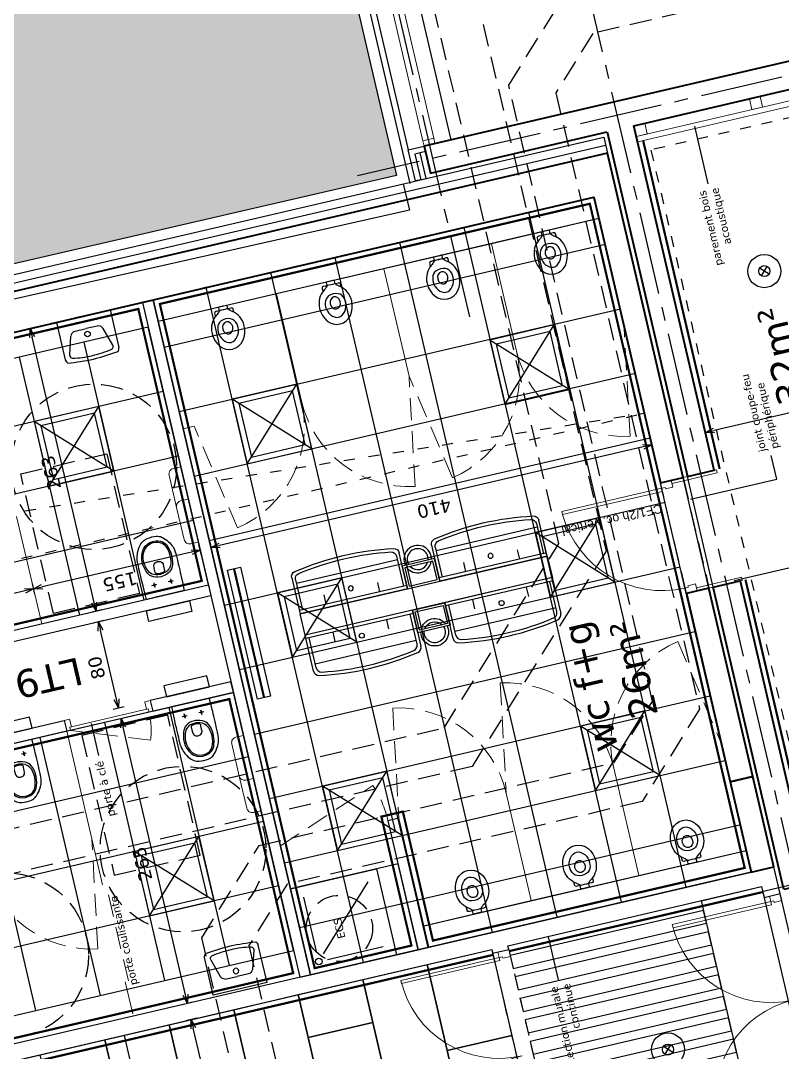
# Model space of a CAD drawing. Header units: metres. Extents: x 595893 to 596105, y 139631 to 139768.
# Drawn here: x 596071.56 to 596078.46, y 139707.3 to 139716.65 of the extents above; entities that cross this region are included whole.
import ezdxf
from ezdxf.enums import TextEntityAlignment as Align

# ---------------------------------------------------------------- set-up
doc = ezdxf.new("R2010")
doc.units = ezdxf.units.M
doc.header["$MEASUREMENT"] = 0
doc.header["$PDMODE"] = 3
doc.header["$PDSIZE"] = 0.1
for name, pattern in [('01', [0.15, 0.1, -0.05]), ('02', [0.28, 0.2, -0.08]), ('ACAD_ISO12W100', [21, 12, -3, 0, -3, 0, -3]), ('AXES2', [1.125, 0.75, -0.125, 0.125, -0.125]), ('CACHE2', [0.1875, 0.125, -0.0625]), ('DASHED', [0.75, 0.5, -0.25]), ('POINTILLE', [0.25, 0, -0.25])]:
    doc.linetypes.add(name, pattern=pattern)
for name, color, linetype in [('00-AXE-0.00', 14, 'AXES2'), ('01-CLOISON-0.25', 3, 'Continuous'), ('01-DOUBLAGE-0.0x', 6, 'Continuous'), ('01-ISOL-0.08', 43, 'ISOLATION'), ('01-SANITAIRE-0.15', 44, 'Continuous'), ('02-VU-CACHE-01-0.10', 133, '01'), ('04-VEGET2-0.15', 80, 'Continuous'), ('06-COT-50&100-0.20', 2, 'Continuous'), ('06-SYMB-DIVERS-0.20', 20, 'Continuous'), ('06-TXT-DETAILS-DIVERS-02.20', 2, 'Continuous'), ('06-TXT-DIVERS-0.20', 70, 'Continuous'), ('06-TXT-ETIQUETTES SURFACES', 210, 'Continuous'), ('07-CHAUFFAGE-0.13', 210, 'Continuous'), ('07-CTA-0.13', 163, 'Continuous'), ('07-ECLAIRAGE-0.13', 31, 'Continuous'), ('07-PLAFONDS-0.13', 5, 'Continuous'), ('07-REVETEMENTS-INTER-0.10', 10, 'Continuous'), ('08-VU-0.08', 56, 'Continuous'), ('08-VU-0.13', 44, 'Continuous'), ('08-VU-0.20', 32, 'Continuous')]:
    doc.layers.add(name, color=color, linetype=linetype)
doc.layers.add('01-BETON-0.40', color=4, linetype='Continuous', lineweight=40)
doc.layers.add('01-MEN-CP-0.15', color=2, linetype='Continuous', lineweight=18)
doc.styles.add('COT', font='verdana.ttf')
doc.styles.add('locaux 100', font='verdana.ttf', dxfattribs={"height": 0.22})
doc.styles.add('locaux 20', font='verdana.ttf', dxfattribs={"height": 0.07})
doc.styles.get("Standard").update_dxf_attribs({"font": 'arial.ttf'})
doc.linetypes.add('ISOLATION', pattern='A,0.0001,-0.1,[134,ltypeshp.shx,S=0.1,R=0,X=-0.1,Y=0],-0.2,[134,ltypeshp.shx,S=0.1,R=180,X=0.1,Y=0],-0.1', length=0.4001)
doc.dimstyles.new('COT50', dxfattribs={"dimtxt": 0.12, "dimasz": 0.08, "dimexe": 0.05, "dimexo": 0, "dimgap": 0.05, "dimtad": 1, "dimdec": 0, "dimlfac": 100, "dimzin": 0, "dimdsep": 46, "dimtxsty": 'COT', "dimblk": 'OPEN30', "dimcen": 0.04, "dimdle": 0.05, "dimclrd": 256, "dimclre": 256, "dimclrt": 6, "dimadec": 0, "dimazin": 0, "dimtm": 1e-09, "dimtfac": 1, "dimtdec": 0, "dimtmove": 1, "dimatfit": 0, "dimldrblk": 'OPEN30', "dimfxl": 0.05, "dimfxlon": 1, "dimtolj": 1, "dimtzin": 0, "dimlwd": -1, "dimlwe": -1, "dimarcsym": 0})

# ---------------------------------------------------------------- blocks, each defined once
blk = doc.blocks.new('LuminaireSuspendu')
for p, q in [((-0.0354, 0.0354), (0.0354, -0.0354)), ((-0.0354, -0.0354), (0.0354, 0.0354))]:
    blk.add_line(p, q)
for radius in [0.15, 0.05]:
    blk.add_circle((0, 0), radius)
blk = doc.blocks.new('_Open30')
at = {"color": 0, "linetype": 'ByBlock', "lineweight": -2}
for p, q in [((-1, 0.27), (0, 0)), ((0, 0), (-1, -0.27)), ((0, 0), (-1, 0))]:
    blk.add_line(p, q, dxfattribs=at)
blk = doc.blocks.new('*D37')
at = {"layer": '06-COT-50&100-0.20', "transparency": 16777216}
for p, q in [((596072.5164, 139710.3345), (596072.419, 139710.3118)), ((596073.0511, 139707.8202), (596072.4859, 139710.2452)), ((596073.118, 139707.7537), (596073.0206, 139707.731))]:
    blk.add_line(p, q, dxfattribs=at)
at = {"layer": 'Defpoints', "color": 0, "transparency": 16777216}
for p in [(596073.4847, 139710.5602), (596072.4677, 139710.3231), (596074.0863, 139707.9794)]:
    blk.add_point(p, dxfattribs=at)
at = {"layer": '06-COT-50&100-0.20', "transparency": 16777216, "xscale": 0.08, "yscale": 0.08, "zscale": 0.08}
for p, rotation in [((596072.4677, 139710.3231), 103.1212703830424), ((596073.0693, 139707.7423), 283.1212703830424)]:
    blk.add_blockref('_Open30', p, dxfattribs=dict(at, rotation=rotation))
at = {"layer": '06-COT-50&100-0.20', "color": 6, "transparency": 16777216, "insert": (596072.659, 139709.0072), "char_height": 0.12, "attachment_point": 5, "rotation": 103.12127, "style": 'COT'}
blk.add_mtext('\\A1;265', dxfattribs=at)
blk = doc.blocks.new('Douche80')
for p, q in [((0.1, 0.18), (0.1, 0.7)), ((0.1566, 0.1566), (0.7, 0.7)), ((0.18, 0.1), (0.7, 0.1))]:
    blk.add_line(p, q)
blk.add_lwpolyline([(0, 0), (0, 0.8), (0.8, 0.8), (0.8, 0)], close=True)
blk.add_circle((0.1, 0.1), 0.03)
blk = doc.blocks.new('WCalliaSuspsansreserv-Plan')
at = {"linetype": 'Continuous'}
for points, knots in [([(-175.564, 0), (-175.564, 0), (174.9225, 0.001), (174.9225, 0.001), (174.9225, 0.001), (178.3975, -106.316), (178.7425, -212.6345), (177.9155, -318.9545), (177.9155, -318.9545), (177.545, -366.6675), (166.254, -424.003), (135.236, -466.73), (135.236, -466.73), (104.3415, -509.285), (60.766, -540.0365), (-0.3015, -539.9965), (-0.3015, -539.9965), (-72.7745, -539.9485), (-123.7985, -496.924), (-151.8715, -441.5495), (-151.8715, -441.5495), (-171.506, -402.8175), (-178.356, -357.626), (-178.632, -318.63), (-178.632, -318.63), (-179.385, -212.419), (-178.256, -106.209), (-175.564, 0)], [0, 0, 0, 0, 0.125, 0.125, 0.125, 0.1875, 0.25, 0.25, 0.25, 0.3125, 0.375, 0.375, 0.375, 0.4375, 0.5, 0.5, 0.5, 0.5625, 0.625, 0.625, 0.625, 0.6875, 0.75, 0.75, 0.75, 0.875, 1, 1, 1, 1]), ([(-0.175, -499.369), (-75.617, -499.369), (-136.774, -425.602), (-136.774, -334.606), (-136.774, -334.606), (-136.774, -243.6095), (-75.617, -169.8425), (-0.175, -169.8425), (-0.175, -169.8425), (75.2665, -169.8425), (136.4235, -243.6095), (136.4235, -334.606), (136.4235, -334.606), (136.4235, -425.602), (75.2665, -499.369), (-0.175, -499.369)], [0, 0, 0, 0, 0.2, 0.2, 0.2, 0.3, 0.4, 0.4, 0.4, 0.5, 0.6, 0.6, 0.6, 0.8, 1, 1, 1, 1]), ([(-77.8015, -117.351), (-81.9175, -117.351), (-85.2545, -114.0145), (-85.2545, -109.898), (-85.2545, -109.898), (-85.2545, -105.782), (-81.9175, -102.4455), (-77.8015, -102.4455), (-77.8015, -102.4455), (-73.6855, -102.4455), (-70.3485, -105.782), (-70.3485, -109.898), (-70.3485, -109.898), (-70.3485, -114.0145), (-73.6855, -117.351), (-77.8015, -117.351)], [0, 0, 0, 0, 0.2, 0.2, 0.2, 0.3, 0.4, 0.4, 0.4, 0.5, 0.6, 0.6, 0.6, 0.8, 1, 1, 1, 1]), ([(77.278, -117.351), (73.162, -117.351), (69.8255, -114.0145), (69.8255, -109.898), (69.8255, -109.898), (69.8255, -105.782), (73.162, -102.4455), (77.278, -102.4455), (77.278, -102.4455), (81.3945, -102.4455), (84.731, -105.782), (84.731, -109.898), (84.731, -109.898), (84.731, -114.0145), (81.3945, -117.351), (77.278, -117.351)], [0, 0, 0, 0, 0.2, 0.2, 0.2, 0.3, 0.4, 0.4, 0.4, 0.5, 0.6, 0.6, 0.6, 0.8, 1, 1, 1, 1]), ([(-0.2505, -487.4275), (-67.9855, -487.4275), (-122.895, -421.2465), (-122.895, -339.6085), (-122.895, -339.6085), (-122.895, -257.97), (-67.9855, -191.7895), (-0.2505, -191.7895), (-0.2505, -191.7895), (67.4845, -191.7895), (122.394, -257.97), (122.394, -339.6085), (122.394, -339.6085), (122.394, -421.2465), (67.4845, -487.4275), (-0.2505, -487.4275)], [0, 0, 0, 0, 0.2, 0.2, 0.2, 0.3, 0.4, 0.4, 0.4, 0.5, 0.6, 0.6, 0.6, 0.8, 1, 1, 1, 1]), ([(-44.891, -219.375), (-44.96, -215.282), (-42.295, -210.4525), (-38.5185, -208.875), (-38.5185, -208.875), (-26.5195, -203.8605), (-13.36, -200.7605), (-0.3545, -200.7605), (-0.3545, -200.7605), (12.756, -200.7605), (26.041, -203.8105), (38.133, -208.878), (38.133, -208.878), (41.9265, -210.4675), (44.601, -215.4065), (44.397, -219.515), (44.397, -219.515), (42.7995, -251.706), (45.7775, -310.371), (-0.244, -310.319), (-0.244, -310.319), (-46.2655, -310.267), (-44.3025, -254.0065), (-44.891, -219.375)], [0, 0, 0, 0, 0.142857143, 0.142857143, 0.142857143, 0.214285714, 0.285714286, 0.285714286, 0.285714286, 0.357142857, 0.428571429, 0.428571429, 0.428571429, 0.5, 0.571428571, 0.571428571, 0.571428571, 0.642857143, 0.714285714, 0.714285714, 0.714285714, 0.857142857, 1, 1, 1, 1])]:
    blk.add_open_spline(points, degree=3, knots=knots, dxfattribs=at)
at = {"linetype": 'DASHED'}
for points in [[(-77.6425, -131.902), (-77.6425, -131.902), (-77.6425, -88.6285), (-77.6425, -88.6285)], [(77.6425, -131.536), (77.6425, -131.536), (77.6425, -88.2625), (77.6425, -88.2625)], [(-57.1305, -110.108), (-57.1305, -110.108), (-103.4175, -110.108), (-103.4175, -110.108)], [(98.1545, -109.742), (98.1545, -109.742), (51.8675, -109.742), (51.8675, -109.742)]]:
    blk.add_open_spline(points, degree=3, dxfattribs=at)
blk = doc.blocks.new('LAVD')
for p, q in [((500, 0), (-500, 0)), ((-500, -334.2), (-500, 0)), ((500, -30), (-500, -30)), ((-470, -309.5), (-470, -30)), ((-250, -30), (-250, -116.4)), ((250, -30), (250, -116.4)), ((470, -309.5), (470, -30)), ((500, 0), (500, -334.2)), ((470, -275.5), (-470, -275.5))]:
    blk.add_line(p, q)
blk.add_circle((0, -120), 22.5)
for centre, radius, start, end in [((-450, -334.2), 50, 180, 259.62818), ((-420, -309.5), 50, 180, 260.32653), ((0, 2154.5), 2549.5, 260.32653, 279.67347), ((420, -309.5), 50, 279.67347, 0), ((450, -334.2), 50, 280.37182, 0), ((0, 2124.5), 2549.5, 259.62818, 280.37182)]:
    blk.add_arc(centre, radius, start, end)
blk = doc.blocks.new('b-poub-essui1')
for points in [[(0, -0.3), (0.21, -0.3), (0.21, 0), (0, 0)], [(0.02, -0.28), (0.19, -0.28), (0.19, -0.02), (0.02, -0.02)]]:
    blk.add_lwpolyline(points, close=True)
for radius, start, end in [(0.125, 76.11346, 283.88654), (0.095, 71.59152, 288.40848), (0.125, 293.57818, 66.42182), (0.095, 301.75686, 58.24314)]:
    blk.add_arc((-0.03, -0.15), radius, start, end)
blk = doc.blocks.new('*D48')
at = {"layer": '06-COT-50&100-0.20', "transparency": 16777216}
for p, q in [((596073.1521, 139707.6076), (596073.0547, 139707.5849)), ((596073.5392, 139705.7264), (596073.1215, 139707.5183)), ((596073.6061, 139705.6598), (596073.5087, 139705.6371))]:
    blk.add_line(p, q, dxfattribs=at)
at = {"layer": 'Defpoints', "color": 0, "transparency": 16777216}
for p in [(596073.1034, 139707.5962), (596073.3704, 139707.6585), (596074.0582, 139705.7652)]:
    blk.add_point(p, dxfattribs=at)
at = {"layer": '06-COT-50&100-0.20', "transparency": 16777216, "xscale": 0.08, "yscale": 0.08, "zscale": 0.08}
for p, rotation in [((596073.1034, 139707.5962), 103.1212703830424), ((596073.5574, 139705.6485), 283.1212703830424)]:
    blk.add_blockref('_Open30', p, dxfattribs=dict(at, rotation=rotation))
at = {"layer": '06-COT-50&100-0.20', "color": 6, "transparency": 16777216, "insert": (596073.2208, 139706.5968), "char_height": 0.12, "attachment_point": 5, "rotation": 103.12127, "style": 'COT'}
blk.add_mtext('\\A1;200', dxfattribs=at)
blk = doc.blocks.new('*D49')
at = {"layer": '06-COT-50&100-0.20', "transparency": 16777216}
for p, q in [((596071.6924, 139713.8697), (596071.595, 139713.847)), ((596072.2226, 139711.3749), (596071.6618, 139713.7805)), ((596072.2894, 139711.3084), (596072.192, 139711.2857))]:
    blk.add_line(p, q, dxfattribs=at)
at = {"layer": 'Defpoints', "color": 0, "transparency": 16777216}
for p in [(596072.6606, 139714.0954), (596071.6437, 139713.8584), (596073.2577, 139711.5341)]:
    blk.add_point(p, dxfattribs=at)
at = {"layer": '06-COT-50&100-0.20', "transparency": 16777216, "xscale": 0.08, "yscale": 0.08, "zscale": 0.08}
for p, rotation in [((596071.6437, 139713.8584), 103.1212703830424), ((596072.2407, 139711.297), 283.1212703830424)]:
    blk.add_blockref('_Open30', p, dxfattribs=dict(at, rotation=rotation))
at = {"layer": '06-COT-50&100-0.20', "color": 6, "transparency": 16777216, "insert": (596071.8326, 139712.5522), "char_height": 0.12, "attachment_point": 5, "rotation": 103.12127, "style": 'COT'}
blk.add_mtext('\\A1;263', dxfattribs=at)
blk = doc.blocks.new('P90')
at = {"linetype": 'Continuous'}
for points in [[(-0.05, 0.9295), (-0.05, 0), (-0.08, 0), (-0.08, 0.9295)], [(-0.965, -0.03), (-0.965, -0.1), (-1.03, -0.1), (-1.03, 0), (-0.98, 0), (-0.98, -0.03)], [(0, 0), (0, -0.1), (-0.065, -0.1), (-0.065, -0.03), (-0.05, -0.03), (-0.05, 0)]]:
    blk.add_lwpolyline(points, close=True, dxfattribs=at)
blk.add_arc((-0.0434, -0.0064), 0.9366, 92.23877, 179.60621, dxfattribs=at)
at = {"linetype": 'Continuous', "text_generation_flag": 6}
blk.add_attdef('TEXTE', text='', height=0.08, rotation=90, dxfattribs=at).set_placement((-0.1883, 0.4692), align=Align.CENTER)
blk = doc.blocks.new('Eclairage-Pl-60x60')
for p, q in [((-0.3, 0.3), (0.3, -0.3)), ((-0.3, -0.3), (0.3, 0.3))]:
    blk.add_line(p, q)
for points in [[(-0.3, -0.3), (0.3, -0.3), (0.3, 0.3), (-0.3, 0.3)], [(-0.25, -0.25), (0.25, -0.25), (0.25, 0.25), (-0.25, 0.25)]]:
    blk.add_lwpolyline(points, close=True)
blk = doc.blocks.new('*D79')
at = {"layer": '06-COT-50&100-0.20', "transparency": 16777216}
for p, q in [((596072.3121, 139711.211), (596072.2147, 139711.1883)), ((596072.4269, 139710.4984), (596072.2816, 139711.1217)), ((596072.3963, 139710.4092), (596072.4937, 139710.4319))]:
    blk.add_line(p, q, dxfattribs=at)
at = {"layer": 'Defpoints', "color": 0, "transparency": 16777216}
for p in [(596073.2804, 139711.4367), (596072.2634, 139711.1996), (596071.9524, 139710.3057)]:
    blk.add_point(p, dxfattribs=at)
at = {"layer": '06-COT-50&100-0.20', "transparency": 16777216, "xscale": 0.08, "yscale": 0.08, "zscale": 0.08}
for p, rotation in [((596072.2634, 139711.1996), 103.1212703830424), ((596072.445, 139710.4205), 283.1212703830424)]:
    blk.add_blockref('_Open30', p, dxfattribs=dict(at, rotation=rotation))
at = {"layer": '06-COT-50&100-0.20', "color": 6, "transparency": 16777216, "insert": (596072.2444, 139710.7845), "char_height": 0.12, "attachment_point": 5, "rotation": 103.12127, "style": 'COT'}
blk.add_mtext('\\A1;80', dxfattribs=at)
blk = doc.blocks.new('*D85')
at = {"layer": '06-COT-50&100-0.20', "transparency": 16777216}
for p, q in [((596079.7473, 139713.4313), (596079.77, 139713.3339)), ((596079.6807, 139713.3645), (596077.8392, 139712.9352)), ((596077.7726, 139712.8684), (596077.7499, 139712.9658))]:
    blk.add_line(p, q, dxfattribs=at)
at = {"layer": 'Defpoints', "color": 0, "transparency": 16777216}
for p in [(596079.6567, 139713.8198), (596077.7613, 139712.9171), (596077.8412, 139712.5743)]:
    blk.add_point(p, dxfattribs=at)
at = {"layer": '06-COT-50&100-0.20', "transparency": 16777216, "xscale": 0.08, "yscale": 0.08, "zscale": 0.08}
for p, rotation in [((596079.7587, 139713.3826), 13.12127038304243), ((596077.7613, 139712.9171), 193.1212703830424)]:
    blk.add_blockref('_Open30', p, dxfattribs=dict(at, rotation=rotation))
at = {"layer": '06-COT-50&100-0.20', "color": 6, "transparency": 16777216, "insert": (596078.7855, 139713.0403), "char_height": 0.12, "attachment_point": 5, "rotation": 193.12127, "style": 'COT'}
blk.add_mtext('\\A1;205', dxfattribs=at)
blk = doc.blocks.new('*D86')
at = {"layer": '06-COT-50&100-0.20', "transparency": 16777216}
for p, q in [((596077.263, 139712.8522), (596077.2857, 139712.7549)), ((596077.1964, 139712.7854), (596073.3593, 139711.891)), ((596073.27, 139711.9215), (596073.2927, 139711.8241))]:
    blk.add_line(p, q, dxfattribs=at)
at = {"layer": 'Defpoints', "color": 0, "transparency": 16777216}
for p in [(596076.7964, 139714.8541), (596072.8034, 139713.9233), (596073.2814, 139711.8728)]:
    blk.add_point(p, dxfattribs=at)
at = {"layer": '06-COT-50&100-0.20', "transparency": 16777216, "xscale": 0.08, "yscale": 0.08, "zscale": 0.08}
for p, rotation in [((596077.2743, 139712.8036), 13.12127038304243), ((596073.2814, 139711.8728), 193.1212703830424)]:
    blk.add_blockref('_Open30', p, dxfattribs=dict(at, rotation=rotation))
at = {"layer": '06-COT-50&100-0.20', "color": 6, "transparency": 16777216, "insert": (596075.3034, 139712.2287), "char_height": 0.12, "attachment_point": 5, "rotation": 193.12127, "style": 'COT'}
blk.add_mtext('\\A1;410', dxfattribs=at)
blk = doc.blocks.new('*D87')
at = {"layer": '06-COT-50&100-0.20', "transparency": 16777216}
for p, q in [((596073.1954, 139711.8014), (596073.1727, 139711.8988)), ((596073.1061, 139711.8319), (596071.7524, 139711.5164)), ((596071.6858, 139711.4495), (596071.6631, 139711.5469))]:
    blk.add_line(p, q, dxfattribs=at)
at = {"layer": 'Defpoints', "color": 0, "transparency": 16777216}
for p in [(596073.2577, 139711.5341), (596071.6745, 139711.4982), (596071.7481, 139711.1822)]:
    blk.add_point(p, dxfattribs=at)
at = {"layer": '06-COT-50&100-0.20', "transparency": 16777216, "xscale": 0.08, "yscale": 0.08, "zscale": 0.08}
for p, rotation in [((596073.184, 139711.8501), 13.12127038304243), ((596071.6745, 139711.4982), 193.1212703830424)]:
    blk.add_blockref('_Open30', p, dxfattribs=dict(at, rotation=rotation))
at = {"layer": '06-COT-50&100-0.20', "color": 6, "transparency": 16777216, "insert": (596072.4545, 139711.5656), "char_height": 0.12, "attachment_point": 5, "rotation": 193.12127, "style": 'COT'}
blk.add_mtext('\\A1;155', dxfattribs=at)
blk = doc.blocks.new('*D88')
at = {"layer": '06-COT-50&100-0.20', "transparency": 16777216}
for p, q in [((596071.6858, 139711.4495), (596071.6631, 139711.5469)), ((596071.5966, 139711.4801), (596068.8307, 139710.8354)), ((596068.7641, 139710.7685), (596068.7414, 139710.8659))]:
    blk.add_line(p, q, dxfattribs=at)
at = {"layer": 'Defpoints', "color": 0, "transparency": 16777216}
for p in [(596071.7481, 139711.1822), (596068.7528, 139710.8172), (596068.8265, 139710.5012)]:
    blk.add_point(p, dxfattribs=at)
at = {"layer": '06-COT-50&100-0.20', "transparency": 16777216, "xscale": 0.08, "yscale": 0.08, "zscale": 0.08}
for p, rotation in [((596071.6745, 139711.4982), 13.12127038304243), ((596068.7528, 139710.8172), 193.1212703830424)]:
    blk.add_blockref('_Open30', p, dxfattribs=dict(at, rotation=rotation))
at = {"layer": '06-COT-50&100-0.20', "color": 6, "transparency": 16777216, "insert": (596070.2392, 139711.0481), "char_height": 0.12, "attachment_point": 5, "rotation": 193.12127, "style": 'COT'}
blk.add_mtext('\\A1;300', dxfattribs=at)
blk = doc.blocks.new('AID432')
for points, knots in [([(-0.0314, 0.0323), (-0.033, 0.0324), (-0.0346, 0.0321), (-0.0362, 0.0328), (-0.0362, 0.0328), (-0.0381, 0.0336), (-0.0397, 0.0348), (-0.0409, 0.0362), (-0.0409, 0.0362), (-0.0453, 0.0416), (-0.0509, 0.0475), (-0.0575, 0.0533), (-0.0575, 0.0533), (-0.0641, 0.059), (-0.0707, 0.0638), (-0.0758, 0.0668), (-0.0758, 0.0668), (-0.1187, 0.0979), (-0.1496, 0.1516), (-0.1496, 0.2167), (-0.1496, 0.2167), (-0.1496, 0.316), (-0.0882, 0.397), (0, 0.3974), (0, 0.3974), (0.0882, 0.3977), (0.1496, 0.3168), (0.1496, 0.2175), (0.1496, 0.2175), (0.1496, 0.1523), (0.1187, 0.0986), (0.0758, 0.0675), (0.0758, 0.0675), (0.0706, 0.0646), (0.064, 0.0598), (0.0575, 0.054), (0.0575, 0.054), (0.0509, 0.0482), (0.0453, 0.0423), (0.0409, 0.0369), (0.0409, 0.0369), (0.0397, 0.0355), (0.0381, 0.0343), (0.0362, 0.0335), (0.0362, 0.0335), (0.0346, 0.0329), (0.033, 0.0324), (0.0314, 0.0323), (0.0314, 0.0323), (0.0314, 0.0323), (-0.0314, 0.0323), (-0.0314, 0.0323)], [0, 0, 0, 0, 0.071429, 0.071429, 0.071429, 0.071439, 0.142857, 0.142857, 0.142857, 0.142867, 0.214286, 0.214286, 0.214286, 0.214296, 0.285714, 0.285714, 0.285714, 0.285724, 0.357143, 0.357143, 0.357143, 0.357153, 0.428571, 0.428571, 0.428571, 0.428581, 0.5, 0.5, 0.5, 0.50001, 0.571429, 0.571429, 0.571429, 0.571439, 0.642857, 0.642857, 0.642857, 0.642867, 0.714286, 0.714286, 0.714286, 0.714296, 0.785714, 0.785714, 0.785714, 0.785724, 0.857143, 0.857143, 0.857143, 0.857153, 1, 1, 1, 1]), ([(0, 0.1173), (-0.0701, 0.1183), (-0.0925, 0.164), (-0.0933, 0.2178), (-0.0933, 0.2178), (-0.094, 0.2716), (-0.0511, 0.3331), (0, 0.3356), (0, 0.3356), (0.0511, 0.3338), (0.094, 0.2723), (0.0933, 0.2185), (0.0933, 0.2185), (0.0925, 0.1647), (0.0701, 0.1191), (0, 0.1173)], [0, 0, 0, 0, 0.2, 0.2, 0.2, 0.20001, 0.4, 0.4, 0.4, 0.40001, 0.6, 0.6, 0.6, 0.60001, 1, 1, 1, 1]), ([(0, 0.1453), (-0.025, 0.1449), (-0.0471, 0.1687), (-0.0471, 0.1999), (-0.0471, 0.1999), (-0.0471, 0.2312), (-0.0248, 0.2561), (0, 0.2565), (0, 0.2565), (0.0248, 0.2568), (0.0471, 0.2319), (0.0471, 0.2006), (0.0471, 0.2006), (0.0471, 0.1694), (0.025, 0.1456), (0, 0.1453)], [0, 0, 0, 0, 0.2, 0.2, 0.2, 0.20001, 0.4, 0.4, 0.4, 0.40001, 0.6, 0.6, 0.6, 0.60001, 1, 1, 1, 1]), ([(-0.0861, 0.0745), (-0.0861, 0.0745), (-0.0861, 0.0444), (-0.0861, 0.0444), (-0.0861, 0.0444), (-0.0861, 0.0374), (-0.0803, 0.0323), (-0.0733, 0.0323), (-0.0733, 0.0323), (-0.0733, 0.0323), (-0.0332, 0.0323), (-0.0332, 0.0323), (-0.0332, 0.0323), (-0.0332, 0.0323), (0.0313, 0.0323), (0.0313, 0.0323), (0.0313, 0.0323), (0.0313, 0.0323), (0.0733, 0.0323), (0.0733, 0.0323), (0.0733, 0.0323), (0.0803, 0.0323), (0.0861, 0.0381), (0.0861, 0.0451), (0.0861, 0.0451), (0.0861, 0.0451), (0.0861, 0.0752), (0.0861, 0.0752)], [0, 0, 0, 0, 0.125, 0.125, 0.125, 0.12501, 0.25, 0.25, 0.25, 0.25001, 0.375, 0.375, 0.375, 0.37501, 0.5, 0.5, 0.5, 0.50001, 0.625, 0.625, 0.625, 0.62501, 0.75, 0.75, 0.75, 0.75001, 1, 1, 1, 1]), ([(-0.0394, 0.0322), (-0.0394, 0.0322), (-0.0394, 0.005), (-0.0394, 0.005), (-0.0394, 0.005), (-0.0394, 0.0007), (-0.0385, 0), (-0.0348, 0), (-0.0348, 0), (-0.0348, 0), (0.0348, 0), (0.0348, 0), (0.0348, 0), (0.0385, 0), (0.0394, 0.0006), (0.0394, 0.0053), (0.0394, 0.0053), (0.0394, 0.0053), (0.0394, 0.0321), (0.0394, 0.0321)], [0, 0, 0, 0, 0.166667, 0.166667, 0.166667, 0.166677, 0.333333, 0.333333, 0.333333, 0.333343, 0.5, 0.5, 0.5, 0.50001, 0.666667, 0.666667, 0.666667, 0.666677, 1, 1, 1, 1])]:
    blk.add_open_spline(points, degree=3, knots=knots)
blk = doc.blocks.new('P180')
for points in [[(-1.85, 0.915), (-1.85, 0), (-1.88, 0), (-1.88, 0.915)], [(-0.08, 0.915), (-0.08, 0), (-0.05, 0), (-0.05, 0.915)], [(0, 0), (0, -0.1), (-0.065, -0.1), (-0.065, -0.03), (-0.05, -0.03), (-0.05, 0)]]:
    blk.add_lwpolyline(points, close=True)
at = {"linetype": 'Continuous'}
blk.add_lwpolyline([(-1.93, 0), (-1.93, -0.1), (-1.865, -0.1), (-1.865, -0.03), (-1.88, -0.03), (-1.88, 0)], close=True, dxfattribs=at)
for centre, start, end in [((-1.88, 0), 0, 90), ((-0.05, 0), 90, 180)]:
    blk.add_arc(centre, 0.915, start, end)
at = {"linetype": 'Continuous', "text_generation_flag": 6}
blk.add_attdef('TEXTE', (-0.1883, 0.5982), '', height=0.08, rotation=90, dxfattribs=at)
blk = doc.blocks.new('faux-plafCouloir')
at = {"layer": '07-PLAFONDS-0.13'}
for points in [[(21.08, 0), (21.08, -1.8), (21.2, -1.8), (21.2, 0)], [(21.28, 0), (21.28, -1.8), (21.4, -1.8), (21.4, 0)], [(21.48, 0), (21.48, -1.8), (21.6, -1.8), (21.6, 0)], [(21.68, 0), (21.68, -1.8), (21.8, -1.8), (21.8, 0)], [(21.88, 0), (21.88, -1.8), (22, -1.8), (22, 0)], [(22.08, 0), (22.08, -1.8), (22.2, -1.8), (22.2, 0)], [(22.28, 0), (22.28, -1.8), (22.4, -1.8), (22.4, 0)]]:
    blk.add_lwpolyline(points, close=True, dxfattribs=at)
blk = doc.blocks.new('lav')
for p, q in [((0, 0.5), (-0.3497, 0.5)), ((0, 0), (0, 0.5)), ((-0.3163, 0.45), (-0.15, 0.4)), ((-0.1167, 0.3667), (-0.1167, 0.25)), ((-0.1167, 0.1333), (-0.1167, 0.25)), ((-0.3163, 0.05), (-0.15, 0.1)), ((0, 0), (-0.3497, 0))]:
    blk.add_line(p, q)
blk.add_circle((-0.1667, 0.25), 0.025)
for centre, radius, start, end in [((1.5112, 0.2308), 1.911, 172.40536, 179.42341), ((-0.3295, 0.4181), 0.0844, 103.8031, 129.32701), ((0.4976, 0.2639), 0.864, 168.69007, 180.92107), ((-0.3247, 0.425), 0.0264, 71.56505, 161.56505), ((-0.1722, 0.3444), 0.0598, 21.80141, 68.19859), ((1.5112, 0.2692), 1.911, 180.57659, 187.59464), ((0.4976, 0.2361), 0.864, 179.07893, 191.30993), ((-0.1722, 0.1556), 0.0598, 291.80141, 338.19859), ((-0.3397, 0.0617), 0.0625, 226.07607, 260.79383), ((-0.3247, 0.075), 0.0264, 198.43495, 288.43495)]:
    blk.add_arc(centre, radius, start, end)

msp = doc.modelspace()

# ---------------------------------------------------------------- hatches: boundary and pattern name
at = {"layer": '04-VEGET2-0.15'}
h = msp.add_hatch(dxfattribs=at)
h.set_pattern_fill('GRASS', color=256, scale=0.25, style=0)
h.set_pattern_definition([(193.12127, (596100.81484, 139671.19803), (-0.1320308, -0.21229195), [0.046875, -0.3066784]), (148.12127, (596100.81484, 139671.19803), (-0.1320308, -0.21229195), [0.046875, -0.203125]), (238.12127, (596100.81484, 139671.19803), (0.21229195, -0.1320308), [0.046875, -0.203125])])
h.paths.add_polyline_path([(596068.7318, 139713.8065), (596066.0514, 139725.3325), (596072.2727, 139726.787), (596074.963, 139715.2457)])
edge = h.paths.add_edge_path(flags=16)
edge.add_arc((596067.6838, 139719.6373), 0.175, 0, 360)
edge = h.paths.add_edge_path(flags=16)
edge.add_arc((596073.3248, 139720.9522), 0.175, 0, 360)

# ---------------------------------------------------------------- linework, layer by layer
at = {"layer": '00-AXE-0.00'}
for p, q in [((596085.2569, 139680.2102), (596074.189, 139727.6915)), ((596075.625, 139713.965), (596072.5163, 139727.3016)), ((596090.5061, 139718.9466), (596074.6088, 139715.241)), ((596092.1241, 139711.9821), (596077.4421, 139708.5597))]:
    msp.add_line(p, q, dxfattribs=at)
at = {"layer": '01-BETON-0.40'}
for points in [[(596076.8699, 139715.6397), (596077.5977, 139712.5175), (596077.8412, 139712.5743), (596077.1134, 139715.6964), (596079.1108, 139716.162), (596079.054, 139716.4055), (596075.2134, 139715.5103), (596075.2702, 139715.2668)], [(596078.4704, 139708.7737), (596077.8316, 139711.5144), (596078.075, 139711.5711), (596078.7139, 139708.8305)], [(596077.7926, 139711.5053), (596077.5881, 139711.4576), (596077.9857, 139709.7517), (596078.1903, 139709.7993)], [(596077.9857, 139709.7517), (596078.1766, 139708.9328), (596078.3811, 139708.9805), (596078.1903, 139709.7993)]]:
    msp.add_lwpolyline(points, close=True, dxfattribs=at)
msp.add_lwpolyline([(596076.8738, 139715.4471), (596066.5992, 139713.0522), (596066.6809, 139712.7016), (596076.751, 139715.0489), (596077.3543, 139712.4607), (596077.5588, 139712.5084), (596076.8738, 139715.4471)], dxfattribs=at)
at = {"layer": '01-CLOISON-0.25', "linetype": 'CACHE2'}
for p, q in [((596075.8326, 139708.1965), (596076.2707, 139706.3169)), ((596075.9787, 139708.2305), (596076.4168, 139706.3509))]:
    msp.add_line(p, q, dxfattribs=at)
at = {"layer": '01-CLOISON-0.25'}
for points in [[(596074.1837, 139708.0021), (596072.758, 139714.1181), (596072.6606, 139714.0954), (596074.0863, 139707.9794)], [(596073.2804, 139711.4367), (596067.7779, 139710.1541), (596067.7552, 139710.2515), (596073.2577, 139711.5341)], [(596072.7316, 139710.4873), (596072.7543, 139710.3899), (596073.4847, 139710.5602), (596073.462, 139710.6576)], [(596071.9751, 139710.2083), (596067.9822, 139709.2776), (596067.9595, 139709.375), (596071.9524, 139710.3057)], [(596074.8851, 139709.3978), (596075.1575, 139708.2291), (596075.2549, 139708.2518), (596074.9825, 139709.4205)], [(596075.9787, 139708.2305), (596075.9707, 139708.2646), (596078.2691, 139708.8004), (596078.2918, 139708.703), (596078.4379, 139708.737), (596078.3811, 139708.9805), (596068.5838, 139706.6968), (596068.5384, 139706.8915), (596068.3923, 139706.8575), (596068.4717, 139706.5166), (596075.8246, 139708.2306), (596075.8326, 139708.1965)]]:
    msp.add_lwpolyline(points, close=True, dxfattribs=at)
at = {"layer": '01-DOUBLAGE-0.0x'}
msp.add_lwpolyline([(596066.6095, 139712.7876), (596066.5165, 139713.1869), (596076.8397, 139715.5932), (596076.8738, 139715.4471)], dxfattribs=at)
msp.add_lwpolyline([(596075.1328, 139715.1954), (596075.0674, 139715.4762), (596075.2134, 139715.5103), (596075.2248, 139715.4616), (596075.1274, 139715.4389), (596075.1815, 139715.2067)], close=True, dxfattribs=at)
at = {"layer": '01-ISOL-0.08', "ltscale": 0.15}
msp.add_line((596066.5335, 139713.1138), (596076.8567, 139715.5202), dxfattribs=at)
at = {"layer": '01-ISOL-0.08', "ltscale": 0.1}
msp.add_line((596075.2302, 139715.2181), (596075.1761, 139715.4502), dxfattribs=at)
at = {"layer": '01-MEN-CP-0.15'}
for p, q in [((596072.2022, 139709.2344), (596072.2998, 139708.8157)), ((596072.5041, 139707.9392), (596072.5722, 139707.647))]:
    msp.add_line(p, q, dxfattribs=at)
at = {"layer": '01-MEN-CP-0.15', "linetype": '02'}
msp.add_line((596072.5333, 139707.946), (596072.329, 139708.8225), dxfattribs=at)
at = {"layer": '01-MEN-CP-0.15'}
for points in [[(596074.5664, 139718.2859), (596075.2021, 139715.559), (596075.2995, 139715.5817), (596074.6638, 139718.3085)], [(596079.0767, 139716.3081), (596079.1254, 139716.3195), (596079.1935, 139716.0273), (596077.1475, 139715.5504), (596077.1361, 139715.5991), (596079.1335, 139716.0646)], [(596078.1591, 139715.9402), (596078.1818, 139715.8428), (596078.2792, 139715.8655), (596078.2565, 139715.9629)], [(596077.1134, 139715.6964), (596077.1361, 139715.5991), (596077.2335, 139715.6218), (596077.2108, 139715.7191)], [(596075.2021, 139715.559), (596075.2134, 139715.5103), (596075.3108, 139715.533), (596075.2995, 139715.5817)], [(596077.8607, 139712.5788), (596077.4516, 139712.4834), (596077.4585, 139712.4542), (596077.8675, 139712.5496)], [(596078.0877, 139711.6049), (596077.6787, 139711.5096), (596077.6855, 139711.4803), (596078.0945, 139711.5757)], [(596072.7134, 139710.4112), (596072.0024, 139710.2455), (596072.0092, 139710.2163), (596072.7202, 139710.382)], [(596072.7202, 139710.382), (596072.7134, 139710.4112), (596072.6988, 139710.4078), (596072.6829, 139710.476), (596072.7316, 139710.4873), (596072.7543, 139710.3899)], [(596072.0092, 139710.2163), (596072.0024, 139710.2455), (596072.017, 139710.2489), (596072.0011, 139710.3171), (596071.9524, 139710.3057), (596071.9751, 139710.2083)]]:
    msp.add_lwpolyline(points, close=True, dxfattribs=at)
for points in [[(596076.0495, 139713.6532), (596076.0495, 139713.6532), (596075.8225, 139714.6271), (596076.7964, 139714.8541), (596077.0234, 139713.8802)], [(596075.0756, 139713.4262), (596075.0756, 139713.4262), (596074.8486, 139714.4001), (596075.8225, 139714.6271), (596076.0495, 139713.6532)], [(596074.1017, 139713.1992), (596074.1017, 139713.1992), (596073.8747, 139714.1731), (596074.8486, 139714.4001), (596075.0756, 139713.4262)], [(596073.1278, 139712.9721), (596073.0304, 139712.9494), (596072.8034, 139713.9233), (596073.8747, 139714.1731), (596074.1017, 139713.1992)], [(596070.5472, 139711.9291), (596070.7742, 139710.9552), (596071.7481, 139711.1822), (596071.5211, 139712.1561)], [(596071.2283, 139709.0074), (596071.0013, 139709.9813), (596071.9751, 139710.2083), (596072.2022, 139709.2344)], [(596076.9303, 139709.8745), (596076.9303, 139709.8745), (596077.1573, 139708.9006), (596078.1312, 139709.1276), (596077.9042, 139710.1015)], [(596075.9564, 139709.6475), (596075.9564, 139709.6475), (596076.1834, 139708.6736), (596077.1573, 139708.9006), (596076.9303, 139709.8745)], [(596074.9825, 139709.4205), (596074.9825, 139709.4205), (596075.2095, 139708.4466), (596076.1834, 139708.6736), (596075.9564, 139709.6475)]]:
    msp.add_lwpolyline(points, dxfattribs=at)
at = {"layer": '01-MEN-CP-0.15', "linetype": '02'}
for points in [[(596076.0495, 139713.6532, 0.36397), (596077.0778, 139712.8817), (596077.0234, 139713.8802)], [(596076.0495, 139713.6532, -0.36397), (596075.4683, 139712.5065), (596075.0756, 139713.4262)], [(596074.1017, 139713.1992, 0.36397), (596075.13, 139712.4277), (596075.0756, 139713.4262)], [(596074.1017, 139713.1992, -0.36397), (596073.5205, 139712.0525), (596073.1278, 139712.9721)], [(596076.9303, 139709.8745, -0.36397), (596077.5115, 139711.0212), (596077.9042, 139710.1015)], [(596076.9303, 139709.8745, 0.36397), (596075.902, 139710.646), (596075.9564, 139709.6475)], [(596075.9564, 139709.6475, 0.36397), (596074.9281, 139710.419), (596074.9825, 139709.4205)], [(596072.7203, 139710.382, -0.086678), (596072.7341, 139710.1288), (596072.0092, 139710.2163)], [(596073.9112, 139709.1707), (596074.7488, 139709.7172, -0.087489), (596074.8851, 139709.3978)], [(596071.2283, 139709.0074, 0.36397), (596072.2566, 139708.2359), (596072.2022, 139709.2344)]]:
    msp.add_lwpolyline(points, format="xyb", dxfattribs=at)
at = {"layer": '01-MEN-CP-0.15'}
for points in [[(596072.9705, 139712.2372, -0.000076), (596072.9705, 139712.2373), (596072.9024, 139712.5294, -0.414214), (596072.9398, 139712.5895), (596073.008, 139712.6054)], [(596073.1669, 139711.9236), (596073.0987, 139711.9077, -0.414214), (596073.0386, 139711.9451), (596072.9705, 139712.2373, -0.414214), (596073.0079, 139712.2973), (596073.0761, 139712.3132)], [(596073.5755, 139710.1706), (596073.5073, 139710.1547, 0.414214), (596073.47, 139710.0947), (596073.5381, 139709.8025, 0.414214), (596073.5981, 139709.7652), (596073.6663, 139709.7811)], [(596073.5381, 139709.8025, 0.000076), (596073.5381, 139709.8025), (596073.6062, 139709.5104, 0.414214), (596073.6662, 139709.473), (596073.7344, 139709.4889)]]:
    msp.add_lwpolyline(points, format="xyb", dxfattribs=at)
at = {"layer": '01-SANITAIRE-0.15'}
for points in [[(596074.1339, 139711.0786), (596074.0885, 139711.2734), (596076.3285, 139711.7955), (596076.3739, 139711.6007)], [(596072.7187, 139711.2031), (596072.696, 139711.3005), (596073.0856, 139711.3913), (596073.1083, 139711.2939)], [(596072.8549, 139710.6188), (596072.8776, 139710.5214), (596073.2672, 139710.6122), (596073.2445, 139710.7096)], [(596071.248, 139710.2442), (596071.2707, 139710.1468), (596071.6603, 139710.2376), (596071.6376, 139710.335)], [(596074.002, 139708.7812), (596074.1837, 139708.0021), (596075.1575, 139708.2291), (596074.9759, 139709.0082)]]:
    msp.add_lwpolyline(points, close=True, dxfattribs=at)
at = {"layer": '01-SANITAIRE-0.15', "linetype": '02'}
msp.add_circle((596074.4451, 139708.4224), 0.3, dxfattribs=at)
at = {"layer": '02-VU-CACHE-01-0.10', "linetype": '02'}
for p, q in [((596077.5881, 139711.4576), (596077.3543, 139712.4607)), ((596077.5588, 139712.5084), (596077.7926, 139711.5053))]:
    msp.add_line(p, q, dxfattribs=at)
at = {"layer": '02-VU-CACHE-01-0.10'}
msp.add_lwpolyline([(596086.8048, 139682.1729), (596078.9505, 139715.868), (596077.2676, 139715.4757), (596085.1218, 139681.7806)], close=True, dxfattribs=at)
at = {"layer": '06-SYMB-DIVERS-0.20', "linetype": '02'}
for points in [[(596071.5583, 139712.5412), (596072.3375, 139712.7228), (596072.6326, 139711.4567), (596071.8535, 139711.2751)], [(596072.4058, 139708.9055), (596073.1849, 139709.0871), (596072.8898, 139710.3532), (596072.1107, 139710.1716)]]:
    msp.add_lwpolyline(points, close=True, dxfattribs=at)
for centre in [(596072.2205, 139712.605), (596073.028, 139709.1411), (596071.4218, 139708.1769)]:
    msp.add_circle(centre, 0.75, dxfattribs=at)
at = {"layer": '06-TXT-DETAILS-DIVERS-02.20'}
for points in [[(596077.6621, 139715.6925), (596077.7838, 139715.1705)], [(596077.6242, 139712.3109), (596078.4078, 139712.4935), (596078.3578, 139712.7081)], [(596078.0212, 139711.5734), (596078.6071, 139711.71), (596078.6362, 139711.5851)], [(596072.1948, 139710.2775), (596072.2623, 139709.9877)], [(596076.3361, 139708.3469), (596076.4275, 139707.9547)], [(596072.4942, 139707.4514), (596072.5856, 139707.0592)]]:
    msp.add_lwpolyline(points, dxfattribs=at)
at = {"layer": '06-TXT-DETAILS-DIVERS-02.20', "linetype": 'POINTILLE', "ltscale": 0.5}
msp.add_lwpolyline([(596077.2073, 139713.0913), (596076.751, 139715.0489), (596067.8204, 139712.9672), (596068.2767, 139711.0096)], close=True, dxfattribs=at)
msp.add_lwpolyline([(596067.8204, 139712.9672), (596068.7071, 139711.7515), (596077.2073, 139713.0913)], dxfattribs=at)
at = {"layer": '07-CHAUFFAGE-0.13'}
msp.add_lwpolyline([(596073.7044, 139710.4985), (596073.432, 139711.6671), (596073.5489, 139711.6944), (596073.8213, 139710.5257)], close=True, dxfattribs=at)
at = {"layer": '07-CHAUFFAGE-0.13', "linetype": '01', "const_width": 0.02}
msp.add_lwpolyline([(596073.7629, 139710.5121), (596073.4904, 139711.6808)], dxfattribs=at)
at = {"layer": '07-CTA-0.13', "linetype": '02'}
for points in [[(596075.5443, 139717.4885), (596076.8608, 139711.8409), (596075.6467, 139709.8888), (596069.2646, 139708.4012), (596068.8772, 139707.7782), (596075.4849, 139679.4308), (596075.0954, 139679.34), (596068.45, 139707.8487), (596069.0125, 139708.7531), (596075.3945, 139710.2407), (596076.4336, 139711.9115), (596075.1171, 139717.559)], [(596080.4856, 139717.4051), (596076.7412, 139716.5323), (596076.4062, 139715.9936), (596077.708, 139710.4088)], [(596077.708, 139710.4088), (596077.1877, 139709.5723), (596073.9705, 139708.8224), (596073.6253, 139708.2673), (596080.0965, 139680.5058), (596079.7069, 139680.415), (596073.1981, 139708.3378), (596073.7184, 139709.1743), (596076.9355, 139709.9243), (596077.2808, 139710.4794), (596075.979, 139716.0642), (596076.489, 139716.8842)]]:
    msp.add_lwpolyline(points, dxfattribs=at)
at = {"layer": '07-PLAFONDS-0.13'}
for p, q in [((596077.5856, 139708.7951), (596076.1599, 139714.9111)), ((596077.0013, 139708.6589), (596075.5756, 139714.7749)), ((596072.8579, 139713.6896), (596076.8567, 139714.6217)), ((596076.4169, 139708.5226), (596074.9913, 139714.6387)), ((596075.8326, 139708.3864), (596074.4069, 139714.5025)), ((596075.2482, 139708.2502), (596073.8226, 139714.3663)), ((596074.6639, 139708.114), (596073.2383, 139714.2301)), ((596072.9941, 139713.1053), (596076.9916, 139714.0371)), ((596072.1285, 139713.7352), (596072.6733, 139711.3979)), ((596071.5442, 139713.599), (596072.089, 139711.2617)), ((596073.1303, 139712.5209), (596077.1265, 139713.4524)), ((596072.849, 139713.2871), (596067.3466, 139712.0045)), ((596073.2665, 139711.9366), (596077.2614, 139712.8678)), ((596072.9852, 139712.7028), (596067.4828, 139711.4201)), ((596073.4027, 139711.3523), (596077.3963, 139712.2832)), ((596073.1215, 139712.1184), (596069.2259, 139711.2104)), ((596073.5389, 139710.7679), (596077.5312, 139711.6985)), ((596073.6751, 139710.1836), (596077.6662, 139711.1139)), ((596073.8113, 139709.5993), (596077.8011, 139710.5293)), ((596072.9003, 139710.424), (596073.4452, 139708.0866)), ((596072.316, 139710.2878), (596072.8608, 139707.9504)), ((596071.7317, 139710.1516), (596072.2765, 139707.8142)), ((596073.6209, 139709.9759), (596068.1184, 139708.6932)), ((596071.1473, 139710.0154), (596071.6922, 139707.678)), ((596073.9476, 139709.0149), (596077.936, 139709.9446)), ((596073.7571, 139709.3915), (596068.2546, 139708.1089)), ((596074.0838, 139708.4306), (596078.0709, 139709.36)), ((596073.8933, 139708.8072), (596068.3908, 139707.5246))]:
    msp.add_line(p, q, dxfattribs=at)
for points in [[(596074.1837, 139708.0021), (596078.1766, 139708.9328), (596076.751, 139715.0489), (596072.758, 139714.1181)], [(596067.7552, 139710.2515), (596073.2577, 139711.5341), (596072.7128, 139713.8714), (596067.2103, 139712.5888)], [(596067.9822, 139709.2776), (596068.527, 139706.9402), (596074.0295, 139708.2228), (596073.4847, 139710.5602)], [(596079.5657, 139700.7709), (596077.7237, 139708.6732), (596078.2691, 139708.8004), (596080.1111, 139700.898)], [(596069.0719, 139704.6029), (596068.6178, 139706.5507), (596075.8246, 139708.2306), (596076.2786, 139706.2828)], [(596075.8246, 139708.2306), (596076.0062, 139707.4515), (596075.4219, 139707.3152), (596075.2403, 139708.0944)], [(596075.2403, 139708.0944), (596075.5127, 139706.9257), (596074.9284, 139706.7895), (596074.656, 139707.9581)], [(596074.656, 139707.9581), (596074.7468, 139707.5686), (596074.1624, 139707.4324), (596074.0716, 139707.8219)], [(596074.0716, 139707.8219), (596074.2532, 139707.0428), (596073.6689, 139706.9066), (596073.4873, 139707.6857)], [(596073.4873, 139707.6857), (596073.7597, 139706.5171), (596073.1754, 139706.3809), (596072.9029, 139707.5495)], [(596072.9029, 139707.5495), (596072.9938, 139707.16), (596072.4094, 139707.0238), (596072.3186, 139707.4133)], [(596074.7468, 139707.5686), (596075.0192, 139706.3999), (596074.4348, 139706.2637), (596074.1624, 139707.4324)], [(596072.3186, 139707.4133), (596072.5002, 139706.6342), (596071.9159, 139706.498), (596071.7343, 139707.2771)], [(596076.0062, 139707.4515), (596076.2786, 139706.2828), (596075.6943, 139706.1466), (596075.4219, 139707.3152)]]:
    msp.add_lwpolyline(points, close=True, dxfattribs=at)
at = {"layer": '07-REVETEMENTS-INTER-0.10', "color": 80, "linetype": 'ACAD_ISO12W100', "ltscale": 0.01, "true_color": 0x3fff00, "const_width": 0.02}
for points in [[(596077.1962, 139715.5617), (596077.8899, 139712.5856)], [(596078.1237, 139711.5825), (596078.7626, 139708.8418)], [(596075.9821, 139708.2159), (596078.2804, 139708.7517)], [(596068.3436, 139706.8461), (596068.4344, 139706.4566), (596075.836, 139708.1819)]]:
    msp.add_lwpolyline(points, dxfattribs=at)
at = {"layer": '07-REVETEMENTS-INTER-0.10', "linetype": '01', "const_width": 0.02}
for points in [[(596075.0975, 139708.2664), (596074.8251, 139709.4351), (596075.0199, 139709.4805), (596075.2923, 139708.3118), (596078.1166, 139708.9702), (596076.7136, 139714.9888), (596072.8181, 139714.0808), (596074.221, 139708.0621)], [(596067.7925, 139710.3115), (596067.2182, 139712.7754), (596072.6233, 139714.0354), (596073.1976, 139711.5714)], [(596068.0422, 139709.2402), (596068.6211, 139706.7568), (596074.0262, 139708.0167), (596073.4473, 139710.5001)]]:
    msp.add_lwpolyline(points, close=True, dxfattribs=at)
at = {"layer": '08-VU-0.08'}
for p, q in [((596077.7926, 139711.5053), (596077.5588, 139712.5084)), ((596077.8316, 139711.5144), (596077.5977, 139712.5175)), ((596080.2572, 139700.9321), (596078.3811, 139708.9805))]:
    msp.add_line(p, q, dxfattribs=at)
at = {"layer": '08-VU-0.13'}
for p, q in [((596075.4569, 139715.567), (596072.9825, 139726.1824)), ((596072.5929, 139726.0916), (596075.0674, 139715.4762))]:
    msp.add_line(p, q, dxfattribs=at)
for points in [[(596076.7964, 139714.8541), (596072.8034, 139713.9233)], [(596075.2095, 139708.4466), (596078.1312, 139709.1276)]]:
    msp.add_lwpolyline(points, dxfattribs=at)
at = {"layer": '08-VU-0.20'}
msp.add_lwpolyline([(596068.6572, 139713.6859), (596065.9313, 139725.4071), (596072.3474, 139726.9072), (596075.0829, 139715.1718)], dxfattribs=at)
msp.add_lwpolyline([(596068.7318, 139713.8065), (596066.0514, 139725.3325), (596072.2727, 139726.787), (596074.963, 139715.2457)], close=True, dxfattribs=at)
at = {"layer": 'Defpoints'}
msp.add_lwpolyline([(596068.7318, 139713.8065), (596066.0514, 139725.3325), (596072.2727, 139726.787), (596074.963, 139715.2457)], close=True, dxfattribs=at)
msp.add_lwpolyline([(596075.0229, 139715.1697), (596075.0788, 139714.9296), (596068.701, 139713.4974), (596068.6572, 139713.6859)], dxfattribs=at)

# ---------------------------------------------------------------- block references
at = {"layer": '01-MEN-CP-0.15'}
ref = msp.add_blockref('P90', (596077.3543, 139712.4607), dxfattribs=dict(at, rotation=103.1212703874942))
ref.add_attrib('TEXTE', 'CF1/2h oc. vertical', dxfattribs={"layer": '0', "linetype": 'Continuous', "height": 0.08, "rotation": 13.12127, "text_generation_flag": 6}).set_placement((596076.9059, 139712.1629), align=Align.CENTER)
ref = msp.add_blockref('P180', (596078.7786, 139706.8347), dxfattribs=dict(at, xscale=-1, rotation=103.1212703646851))
ref.add_attrib('TEXTE', 'bois vitrée', (596078.6864, 139707.0065), dxfattribs={"layer": '0', "linetype": 'Continuous', "height": 0.08, "rotation": 13.12127, "text_generation_flag": 6})
ref = msp.add_blockref('P180', (596076.3194, 139706.3282), dxfattribs=dict(at, xscale=-1, rotation=103.1212703646851))
ref.add_attrib('TEXTE', 'DAS PF1/2h', (596076.121, 139706.4753), dxfattribs={"layer": '0', "linetype": 'Continuous', "height": 0.08, "rotation": 13.12127, "text_generation_flag": 6})
at = {"layer": '01-SANITAIRE-0.15', "rotation": 193.1212703802815}
for p in [(596076.3094, 139714.7406), (596075.3355, 139714.5136), (596074.3616, 139714.2866), (596073.3877, 139714.0595)]:
    msp.add_blockref('AID432', p, dxfattribs=at)
at = {"layer": '01-SANITAIRE-0.15', "extrusion": (0, 0, -1), "xscale": -1, "zscale": -1}
for name, p, rotation in [('lav', (-596072.3685, 139714.0273), 256.8787296248663), ('b-poub-essui1', (-596075.3069, 139711.773), 76.87872956707224), ('Douche80', (-596074.1837, 139708.0021), 346.8787296011857)]:
    msp.add_blockref(name, p, dxfattribs=dict(at, rotation=rotation))
at = {"layer": '01-SANITAIRE-0.15', "yscale": 0.000999999999999998, "zscale": 0.000999999999999998}
for p, xscale, rotation in [((596075.8415, 139711.682), -0.000999999999999998, 193.12127043206), ((596074.5755, 139711.3869), -0.000999999999999998, 193.12127043206), ((596075.8869, 139711.4872), 0.000999999999999998, 13.12127033457161), ((596074.6209, 139711.1921), 0.000999999999999998, 13.12127033457161)]:
    msp.add_blockref('LAVD', p, dxfattribs=dict(at, xscale=xscale, rotation=rotation))
at = {"layer": '01-SANITAIRE-0.15', "extrusion": (0, 0, -1)}
for p, xscale, yscale, zscale, rotation in [((-596072.8681, 139711.4433), 0.0009999999999999996, 0.0009999999999999996, -0.0009999999999999992, 166.87872962852), ((-596073.0951, 139710.4694), -0.0009999999999999996, 0.0009999999999999994, -0.0009999999999999996, 346.8787296021595), ((-596071.4882, 139710.0948), -0.0009999999999999996, 0.0009999999999999994, -0.0009999999999999996, 346.8787296021595)]:
    msp.add_blockref('WCalliaSuspsansreserv-Plan', p, dxfattribs=dict(at, xscale=xscale, yscale=yscale, zscale=zscale, rotation=rotation))
at = {"layer": '01-SANITAIRE-0.15', "extrusion": (0, 0, -1), "zscale": -1}
for name, p, rotation in [('b-poub-essui1', (-596075.4477, 139711.1692), 76.87872966827385), ('lav', (-596073.7896, 139707.9308), 256.8787296058132)]:
    msp.add_blockref(name, p, dxfattribs=dict(at, rotation=rotation))
at = {"layer": '01-SANITAIRE-0.15', "xscale": -1, "rotation": 13.12127039012823}
for p in [(596077.6442, 139709.0141), (596076.6703, 139708.7871), (596075.6964, 139708.5601)]:
    msp.add_blockref('AID432', p, dxfattribs=at)
at = {"layer": '07-ECLAIRAGE-0.13', "rotation": 103.1212703830424}
for name, p in [('LuminaireSuspendu', (596078.2944, 139714.3784)), ('Eclairage-Pl-60x60', (596076.1667, 139713.53)), ('Eclairage-Pl-60x60', (596073.8346, 139712.9932)), ('Eclairage-Pl-60x60', (596072.0406, 139712.7906)), ('Eclairage-Pl-60x60', (596076.5806, 139711.785)), ('Eclairage-Pl-60x60', (596074.2433, 139711.2401)), ('Eclairage-Pl-60x60', (596076.9892, 139710.032)), ('Eclairage-Pl-60x60', (596074.6519, 139709.4871)), ('Eclairage-Pl-60x60', (596072.9487, 139708.895)), ('LuminaireSuspendu', (596077.422, 139707.3245))]:
    msp.add_blockref(name, p, dxfattribs=at)
at = {"layer": '07-PLAFONDS-0.13', "rotation": 103.1212703830424}
msp.add_blockref('faux-plafCouloir', (596081.0762, 139686.3618), dxfattribs=at)

# ---------------------------------------------------------------- texts
at = {"layer": '01-SANITAIRE-0.15', "insert": (596074.4451, 139708.4224), "char_height": 0.07, "width": 1.224891, "attachment_point": 5, "rotation": 103.12127, "style": 'locaux 20'}
msp.add_mtext('ECS', dxfattribs=at)
at = {"layer": '06-TXT-DETAILS-DIVERS-02.20', "char_height": 0.07, "rotation": 103.12127, "style": 'locaux 20'}
for s, insert, width, attachment_point in [('parement bois\\Pacoustique', (596077.7951, 139715.1218), 0.940956, 6), ('joint coupe-feu\\Ppériphérique', (596078.3464, 139712.7568), 0.940956, 4), ('porte à clé', (596072.2769, 139709.9397), 1.719112, 6), ('porte coulissante', (596072.5937, 139707.9101), 1.719112, 4), ('protection murale\\Pcontinue', (596076.4421, 139707.9068), 1.719112, 6)]:
    msp.add_mtext(s, dxfattribs=dict(at, insert=insert, width=width, attachment_point=attachment_point))
at = {"layer": '06-TXT-DIVERS-0.20', "char_height": 0.25, "width": 2.371479, "attachment_point": 5, "style": 'locaux 100'}
for s, insert, rotation in [('wc f+g', (596076.75, 139710.6172), 103.12127), ('LT9', (596071.8099, 139710.6923), 193.12127)]:
    msp.add_mtext(s, dxfattribs=dict(at, insert=insert, rotation=rotation))
at = {"layer": '06-TXT-ETIQUETTES SURFACES', "char_height": 0.25, "attachment_point": 5, "rotation": 103.12127, "style": 'locaux 100'}
for s, insert in [('32m²', (596078.4496, 139713.6143)), ('26m²', (596077.1113, 139710.7734))]:
    msp.add_mtext(s, dxfattribs=dict(at, insert=insert))

# ---------------------------------------------------------------- dimensions: what is measured, and where the dimension line sits
at = {"layer": '06-COT-50&100-0.20'}
for base, p1, p2, angle, picture, middle in [((596073.2814, 139711.8728), (596076.7964, 139714.8541), (596072.8034, 139713.9233), 193.12127, '*D86', (596075.3034, 139712.2287)), ((596071.6437, 139713.8584), (596073.2577, 139711.5341), (596072.6606, 139714.0954), 103.12127, '*D49', (596071.8326, 139712.5522)), ((596077.7613, 139712.9171), (596079.6567, 139713.8198), (596077.8412, 139712.5743), 193.12127, '*D85', (596078.7855, 139713.0403)), ((596071.6745, 139711.4982), (596073.2577, 139711.5341), (596071.7481, 139711.1822), 193.12127, '*D87', (596072.4545, 139711.5656)), ((596068.7528, 139710.8172), (596071.7481, 139711.1822), (596068.8265, 139710.5012), 193.12127, '*D88', (596070.2392, 139711.0481)), ((596072.2634, 139711.1996), (596071.9524, 139710.3057), (596073.2804, 139711.4367), 103.12127, '*D79', (596072.2444, 139710.7845)), ((596072.4677, 139710.3231), (596074.0863, 139707.9794), (596073.4847, 139710.5602), 103.12127, '*D37', (596072.659, 139709.0072)), ((596073.1034, 139707.5962), (596074.0582, 139705.7652), (596073.3704, 139707.6585), 103.12127, '*D48', (596073.2208, 139706.5968))]:
    dim = msp.add_linear_dim(base=base, p1=p1, p2=p2, angle=angle, dimstyle='COT50', dxfattribs=at)
    dim.commit()
    dim.dimension.update_dxf_attribs({"geometry": picture, "text_midpoint": middle})

doc.saveas('drawing.dxf')
